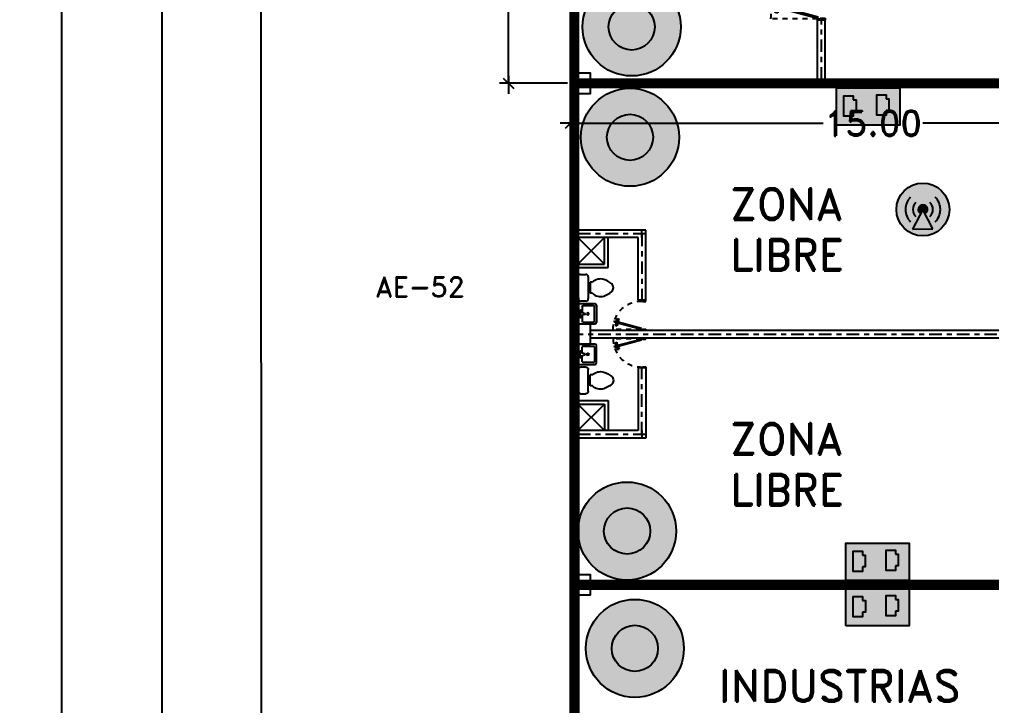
# Model space of a CAD drawing. Header units: millimetres. Extents: x 1590 to 1932, y -48 to 167.
# Drawn here: x 1619.75 to 1639.13, y 86.25 to 99.94 of the extents above; entities that cross this region are included whole.
import ezdxf

# ---------------------------------------------------------------- set-up
doc = ezdxf.new("R2010")
doc.units = ezdxf.units.MM
doc.header["$LTSCALE"] = 0.1
doc.header["$MEASUREMENT"] = 0
doc.header["$PDMODE"] = 35
doc.header["$PDSIZE"] = 0.75
doc.linetypes.add('CENTERX2', pattern=[4, 2.5, -0.5, 0.5, -0.5])
doc.linetypes.add('HIDDEN2', pattern=[0.1875, 0.125, -0.0625])
doc.layers.get('0').update_dxf_attribs({"linetype": 'CONTINUOUS'})
doc.layers.get('DEFPOINTS').update_dxf_attribs({"linetype": 'CONTINUOUS'})
for name, color, linetype in [('_KTI_CONTROL', 7, 'CONTINUOUS'), ('ACCESSP02', 7, 'CONTINUOUS'), ('C-PRKG-CARS', 1, 'CONTINUOUS'), ('CABLEADO', 172, 'CONTINUOUS'), ('CALLES', 3, 'CONTINUOUS'), ('CAMARAS', 253, 'CONTINUOUS'), ('Eth2Salidas', 5, 'CONTINUOUS'), ('HATCH', 1, 'CONTINUOUS'), ('P-FIXT', 1, 'CONTINUOUS'), ('PARED', 4, 'CONTINUOUS'), ('TERRENO', 4, 'CONTINUOUS'), ('TEXT', 3, 'CONTINUOUS')]:
    doc.layers.add(name, color=color, linetype=linetype)
doc.styles.add('ATT', font='txt')
doc.styles.add('ROMAND', font='romand.shx')
doc.dimstyles.new('URBA', dxfattribs={"dimtxt": 20, "dimasz": 0.5, "dimexe": 1.25, "dimexo": 0.63, "dimgap": 0.63, "dimtad": 0, "dimtih": 1, "dimtoh": 1, "dimzin": 1, "dimdsep": 46, "dimtxsty": 'ROMAND', "dimcen": 2.5, "dimclrd": 1, "dimclre": 1, "dimclrt": 3, "dimadec": 0, "dimazin": 0, "dimtfac": 1, "dimtmove": 0, "dimatfit": 3, "dimfxl": 1, "dimtvp": 1, "dimtolj": 1, "dimtzin": 1, "dimarcsym": 0})

# ---------------------------------------------------------------- blocks, each defined once
blk = doc.blocks.new('15PTOI01')
at = {"color": 0, "linetype": 'ByBlock'}
for p, q in [((0, -8.5), (0, 8.5)), ((2, 10.5), (6, 10.5)), ((8, 8.5), (8, -8.5)), ((9.5, 4.375), (9.5, -4.375)), ((11.25, 4.375), (9.5, 4.375)), ((11.25, -4.375), (9.5, -4.375)), ((6, -10.5), (2, -10.5))]:
    blk.add_line(p, q, dxfattribs=at)
for centre, radius, start, end in [((2, 8.5), 2, 90, 180), ((6, 8.5), 2, 0, 90), ((17.766404, -2.827313), 9.712715, 75.184599, 132.137709), ((13.6875, -12.03125), 19.717859, 49.950272, 70.559965), ((23.458333, 0), 4.229167, 313.602819, 46.397181), ((17.766404, 2.827313), 9.712715, 227.862291, 284.815401), ((13.6875, 12.03125), 19.717859, 289.440035, 310.049728), ((2, -8.5), 2, 180, 270), ((6, -8.5), 2, 270, 0)]:
    blk.add_arc(centre, radius, start, end, dxfattribs=at)
at = {"color": 0, "linetype": 'ByBlock', "style": 'ATT'}
for tag, p, flags in [('ITEM', (0, -23), 3), ('ROOM_NUMBER', (0, -32), 1)]:
    blk.add_attdef(tag, p, '', height=6, dxfattribs=dict(at, flags=flags))
blk = doc.blocks.new('ss1')
at = {"layer": '_KTI_CONTROL', "color": 1}
for points in [[(0.141, 0.122, 0), (0.141, 0.122, 0), (0.141, 0.122, 0), (0.141, 0.122, 0), (0.141, 0.122, 0)], [(0.141, 0.122, 0), (0.141, 0.122, 0), (0.141, 0.122, 0), (0.141, 0.122, 0), (0.141, 0.122, 0), (0.141, 0.122, 0), (0.141, 0.122, 0), (0.141, 0.122, 0), (0.141, 0.122, 0), (0.141, 0.122, 0), (0.141, 0.122, 0)]]:
    blk.add_polyline3d(points, dxfattribs=at)
at = {"layer": '_KTI_CONTROL'}
for points in [[(0.141, 0.122, 0), (0.141, 0.122, 0), (0.141, 0.122, 0), (0.141, 0.122, 0)], [(0.141, 0.122, 0), (0.141, 0.122, 0)]]:
    blk.add_polyline3d(points, dxfattribs=at)
at = {"layer": 'P-FIXT', "xscale": 0.0254, "yscale": 0.0254, "zscale": 0.0254}
blk.add_blockref('15PTOI01', (17.719, 12.528), dxfattribs=at)
blk = doc.blocks.new('15PLAV06')
at = {"color": 0, "linetype": 'ByBlock'}
for p, q in [((16.5, 10), (1.5, 10)), ((0, 8.5), (0, -8.5)), ((2, -1.5), (2, 1.5)), ((7, 0.5), (3, 1.5)), ((4, 1.25), (4, 7.25)), ((4.75, 8), (15.25, 8)), ((7, -0.5), (7, 0.5)), ((16, 7.25), (16, -7.25)), ((18, -8.5), (18, 8.5)), ((3, -1.5), (7, -0.5)), ((4, -7.25), (4, -1.25)), ((15.25, -8), (4.75, -8)), ((1.5, -10), (16.5, -10))]:
    blk.add_line(p, q, dxfattribs=at)
for centre in [(2.5, 2.5), (9.5, 0), (2.5, -2.5)]:
    blk.add_circle(centre, 1, dxfattribs=at)
for centre, radius, start, end in [((1.5, 8.5), 1.5, 90, 180), ((16.5, 8.5), 1.5, 0, 90), ((4.75, 7.25), 0.75, 90, 180), ((15.25, 7.25), 0.75, 0, 90), ((1.5, -8.5), 1.5, 180, 270), ((4.75, -7.25), 0.75, 180, 270), ((15.25, -7.25), 0.75, 270, 0), ((16.5, -8.5), 1.5, 270, 0)]:
    blk.add_arc(centre, radius, start, end, dxfattribs=at)
at = {"color": 0, "linetype": 'ByBlock', "style": 'ATT'}
for tag, p, flags in [('ITEM', (0, -20), 3), ('ROOM_NUMBER', (0, -29), 1)]:
    blk.add_attdef(tag, p, '', height=6, dxfattribs=dict(at, flags=flags))
blk = doc.blocks.new('P-GIRO-D')
at = {"color": 2}
for p, q in [((-0.281, 1.048), (-0.31, 1.041)), ((-0.31, 1.041), (-0.069, 0.142)), ((-0.281, 1.048), (-0.04, 0.15)), ((-0.239, 0.971), (-0.259, 0.966)), ((-0.242, 0.981), (-0.167, 1.011)), ((-0.242, 0.981), (-0.229, 0.933)), ((-0.167, 1.011), (-0.149, 0.944)), ((-0.31, 0.963), (-0.389, 0.952)), ((-0.389, 0.952), (-0.371, 0.884)), ((-0.297, 0.915), (-0.371, 0.884)), ((-0.31, 0.963), (-0.297, 0.915)), ((-0.288, 0.958), (-0.307, 0.953)), ((-0.28, 0.929), (-0.299, 0.924)), ((-0.232, 0.942), (-0.251, 0.937)), ((-0.229, 0.933), (-0.149, 0.944)), ((-1, 0.15), (-0.97, 0.15)), ((-0.96, 0), (-1, 0)), ((-0.97, 0.15), (-0.97, 0.1)), ((-0.97, 0.1), (-0.96, 0.1)), ((-0.96, 0.1), (-0.96, 0)), ((-0.04, 0.15), (-0.069, 0.142)), ((-0.04, 0.1), (-0.04, 0)), ((-0.03, 0.1), (-0.04, 0.1)), ((-0.04, 0), (0, 0)), ((-0.03, 0.15), (-0.03, 0.1)), ((0, 0.15), (-0.03, 0.15))]:
    blk.add_line(p, q, dxfattribs=at)
at = {"color": 1, "linetype": 'HIDDEN2'}
blk.add_line((-0.03, 0.15), (-0.03, 1.08), dxfattribs=at)
blk.add_arc((-0.04, 0.15), 0.93, 89.3839, 180, dxfattribs=at)
blk = doc.blocks.new('UTP1$0$DIMBLOCK')
at = {"color": 1}
blk.add_line((-7.5, 0), (10.5, 0), dxfattribs=at)
at = {"color": 4}
blk.add_line((-5.25, -5.25), (5.25, 5.25), dxfattribs=at)
blk = doc.blocks.new('*D106')
at = {"layer": 'CALLES', "color": 1, "linetype": 'Continuous', "lineweight": -2, "transparency": 16777216}
for p, q in [((1630.736, 98.599), (1630.736, 97.685)), ((1645.736, 98.599), (1645.736, 97.685)), ((1630.756, 97.865), (1635.769, 97.865)), ((1645.716, 97.865), (1637.761, 97.865))]:
    blk.add_line(p, q, dxfattribs=at)
at = {"layer": 'DEFPOINTS', "color": 0, "linetype": 'Continuous', "transparency": 16777216}
for p in [(1630.736, 98.662), (1645.736, 98.662), (1645.736, 97.865)]:
    blk.add_point(p, dxfattribs=at)
at = {"layer": 'CALLES', "color": 1, "linetype": 'Continuous', "lineweight": -2, "transparency": 16777216, "xscale": 0.02, "yscale": 0.02, "zscale": 0.02, "rotation": 180}
blk.add_blockref('UTP1$0$DIMBLOCK', (1630.736, 97.865), dxfattribs=at)
at = {"layer": 'CALLES', "color": 1, "linetype": 'Continuous', "lineweight": -2, "transparency": 16777216, "xscale": 0.02, "yscale": 0.02, "zscale": 0.02}
blk.add_blockref('UTP1$0$DIMBLOCK', (1645.736, 97.865), dxfattribs=at)
at = {"layer": 'CALLES', "color": 3, "linetype": 'Continuous', "transparency": 16777216, "insert": (1636.765, 97.865), "char_height": 0.5, "attachment_point": 5, "style": 'ROMAND'}
blk.add_mtext('\\A1;15.00', dxfattribs=at)
blk = doc.blocks.new('*D321')
at = {"color": 1, "linetype": 'Continuous', "transparency": 16777216}
for p, q in [((1630.673, 118.104), (1629.318, 118.104)), ((1629.498, 118.084), (1629.498, 110.041)), ((1629.498, 98.682), (1629.498, 109.501)), ((1630.673, 98.662), (1629.318, 98.662))]:
    blk.add_line(p, q, dxfattribs=at)
at = {"layer": 'DEFPOINTS', "color": 0, "linetype": 'Continuous', "transparency": 16777216}
for p in [(1630.736, 118.104), (1629.498, 98.662), (1630.736, 98.662)]:
    blk.add_point(p, dxfattribs=at)
at = {"color": 1, "linetype": 'Continuous', "transparency": 16777216, "xscale": 0.02, "yscale": 0.02, "zscale": 0.02}
for p, rotation in [((1629.498, 118.104), 90), ((1629.498, 98.662), 270)]:
    blk.add_blockref('UTP1$0$DIMBLOCK', p, dxfattribs=dict(at, rotation=rotation))
at = {"color": 3, "linetype": 'Continuous', "transparency": 16777216, "insert": (1629.498, 109.771), "char_height": 0.5, "attachment_point": 5, "style": 'ROMAND'}
blk.add_mtext('\\A1;19.44', dxfattribs=at)
blk = doc.blocks.new('dosSALIDAS')
at = {"layer": 'Eth2Salidas', "linetype": 'Continuous'}
h = blk.add_hatch(color=0, dxfattribs=at)
h.dxf.hatch_style = 1
h.paths.add_polyline_path([(0.3251, 0), (0, 0), (0, -0.5502), (0.3251, -0.5502)])
h.paths.add_polyline_path([(0.1197, -0.1706), (0.1197, -0.1458), (0.079, -0.1458), (0.079, -0.0653), (0.2552, -0.0653), (0.2552, -0.1458), (0.2216, -0.1458), (0.2216, -0.1706)], flags=16)
h.paths.add_polyline_path([(0.2637, -0.3509), (0.2637, -0.4314), (0.23, -0.4314), (0.23, -0.4562), (0.1282, -0.4562), (0.1282, -0.4314), (0.0874, -0.4314), (0.0874, -0.3509)], flags=16)
h = blk.add_hatch(color=256, dxfattribs=at)
h.dxf.hatch_style = 1
h.paths.add_polyline_path([(0.2216, -0.1706), (0.2216, -0.1458), (0.2552, -0.1458), (0.2552, -0.0653), (0.079, -0.0653), (0.079, -0.1458), (0.1197, -0.1458), (0.1197, -0.1706)])
h = blk.add_hatch(color=256, dxfattribs=at)
h.dxf.hatch_style = 1
h.paths.add_polyline_path([(0.23, -0.4562), (0.23, -0.4314), (0.2637, -0.4314), (0.2637, -0.3509), (0.0874, -0.3509), (0.0874, -0.4314), (0.1282, -0.4314), (0.1282, -0.4562)])
at = {"layer": 'Eth2Salidas', "color": 18, "linetype": 'Continuous', "true_color": 0x000000}
blk.add_lwpolyline([(0, 0), (0.3251, 0), (0.3251, -0.5502), (0, -0.5502)], close=True, dxfattribs=at)
for points in [[(0.1197, -0.1458), (0.079, -0.1458), (0.079, -0.0653), (0.2552, -0.0653), (0.2552, -0.1458), (0.2216, -0.1458)], [(0.2216, -0.1458), (0.2216, -0.1706), (0.1197, -0.1706), (0.1197, -0.1458)], [(0.1282, -0.4314), (0.0874, -0.4314), (0.0874, -0.3509), (0.2637, -0.3509), (0.2637, -0.4314), (0.23, -0.4314)], [(0.23, -0.4314), (0.23, -0.4562), (0.1282, -0.4562), (0.1282, -0.4314)]]:
    blk.add_lwpolyline(points, dxfattribs=at)
blk = doc.blocks.new('cams')
at = {"layer": 'CAMARAS', "linetype": 'Continuous', "true_color": 0xffffff}
h = blk.add_hatch(color=7, dxfattribs=at)
h.dxf.hatch_style = 1
h.paths.add_polyline_path([(-0.977, 0, 1), (0.977, 0, 1)])
h.paths.add_polyline_path([(0.46, 0, -1), (-0.46, 0, -1)], flags=16)
at = {"layer": 'CAMARAS', "linetype": 'Continuous', "true_color": 0x939598}
h = blk.add_hatch(color=252, dxfattribs=at)
h.dxf.hatch_style = 1
h.paths.add_polyline_path([(-0.46, 0, 1), (0.46, 0, 1)])
at = {"layer": 'CAMARAS', "color": 0, "linetype": 'Continuous'}
for radius in [0.977, 0.977, 0.977, 0.46]:
    blk.add_circle((0, 0), radius, dxfattribs=at)
blk = doc.blocks.new('PuntoAcceso02')
at = {"layer": 'ACCESSP02', "linetype": 'Continuous'}
h = blk.add_hatch(color=256, dxfattribs=at)
h.set_gradient(color1=(237, 31, 36), color2=(247, 171, 174))
h.paths.add_polyline_path([(-0.528, 0, 1), (0.528, 0, 1)])
h.paths.add_polyline_path([(0.042, -0.082), (0.2, -0.388), (-0.209, -0.39), (-0.043, -0.081, -4.049664)], flags=16)
h = blk.add_hatch(color=256, dxfattribs=at)
h.set_gradient(color1=(247, 171, 174), color2=(247, 171, 174))
h.paths.add_polyline_path([(-0.209, -0.39), (0.2, -0.388), (0, 0)])
h = blk.add_hatch(color=256, dxfattribs=at)
h.set_gradient(color1=(153, 27, 30), color2=(237, 31, 36))
h.paths.add_polyline_path([(0, 0), (0.042, -0.082, 4.049664), (-0.043, -0.081)])
at = {"layer": 'ACCESSP02', "color": 18, "linetype": 'Continuous', "true_color": 0x000000}
for p, q in [((0, 0), (-0.209, -0.39)), ((0.2, -0.388), (0, 0)), ((-0.209, -0.39), (0.2, -0.388))]:
    blk.add_line(p, q, dxfattribs=at)
blk.add_circle((0, 0), 0.528, dxfattribs=at)
for radius, start, end in [(0.349, 134.9548, 225.0265), (0.349, 314.9548, 45.0265), (0.199, 134.9548, 225.0265), (0.092, 297.3127, 241.8295), (0.199, 314.9548, 45.0265)]:
    blk.add_arc((0, 0), radius, start, end, dxfattribs=at)

msp = doc.modelspace()

# ---------------------------------------------------------------- linework, layer by layer
at = {"layer": 'C-PRKG-CARS', "color": 2}
msp.add_line((1622.5927, 78.9625), (1622.5927, 110.1623), dxfattribs=at)
at = {"layer": 'CABLEADO', "linetype": 'Continuous', "const_width": 0.2}
for points in [[(1630.81, 113.6093), (1630.82, 68.6983)], [(1630.8134, 98.6619), (1645.3358, 98.6619)], [(1630.8156, 88.6619), (1645.3358, 88.6619)]]:
    msp.add_lwpolyline(points, dxfattribs=at)
at = {"layer": 'CALLES', "linetype": 'Continuous'}
for p, q in [((1620.5927, 98.1302), (1620.5927, 157.9798)), ((1620.5927, 87.01), (1620.5927, 127.6057)), ((1620.5927, 52.886), (1620.5927, 125.5556)), ((1620.5927, 52.886), (1620.5927, 125.5556))]:
    msp.add_line(p, q, dxfattribs=at)
at = {"layer": 'CALLES', "color": 4, "linetype": 'Continuous'}
for points in [[(1630.7358, 98.4619), (1631.1358, 98.4619), (1631.1358, 98.8619), (1630.7358, 98.8619)], [(1630.7358, 93.4619), (1631.1358, 93.4619), (1631.1358, 93.8619), (1630.7358, 93.8619)], [(1630.7358, 88.4619), (1631.1358, 88.4619), (1631.1358, 88.8619), (1630.7358, 88.8619)]]:
    msp.add_lwpolyline(points, close=True, dxfattribs=at)
at = {"layer": 'CAMARAS', "color": 2, "linetype": 'Continuous', "lineweight": 0}
msp.add_line((1630.8858, 103.1043), (1630.8858, 98.8619), dxfattribs=at)
at = {"layer": 'CAMARAS', "color": 4, "linetype": 'Continuous', "lineweight": 0}
for p, q in [((1635.6608, 98.7369), (1635.6608, 99.9206)), ((1635.8108, 99.9206), (1635.8108, 98.7369)), ((1630.8858, 98.8619), (1631.1358, 98.8619)), ((1631.1358, 98.8619), (1631.1358, 98.7369))]:
    msp.add_line(p, q, dxfattribs=at)
at = {"layer": 'CAMARAS', "color": 6, "linetype": 'Continuous', "lineweight": 0}
msp.add_line((1635.6608, 99.9206), (1635.8108, 99.9206), dxfattribs=at)
at = {"layer": 'CAMARAS', "color": 3, "linetype": 'Continuous', "lineweight": 0}
for p, q in [((1631.1358, 98.7369), (1635.6608, 98.7369)), ((1635.8108, 98.7369), (1645.3358, 98.7369))]:
    msp.add_line(p, q, dxfattribs=at)
at = {"layer": 'HATCH', "color": 1, "linetype": 'Continuous'}
msp.add_line((1630.7358, 95.3495), (1630.7358, 101.8756), dxfattribs=at)
at = {"layer": 'PARED'}
for p, q in [((1635.6608, 98.7369), (1635.6608, 99.9206)), ((1635.8108, 98.7369), (1635.8108, 99.9206))]:
    msp.add_line(p, q, dxfattribs=at)
at = {"layer": 'PARED', "color": 8, "linetype": 'CENTERX2'}
for p, q in [((1635.7358, 98.7369), (1635.7358, 99.9206)), ((1630.7358, 98.6619), (1645.7358, 98.6619)), ((1632.159, 95.5869), (1632.159, 95.7369)), ((1632.234, 95.6619), (1630.7358, 95.6619)), ((1632.159, 95.6619), (1632.159, 94.3369)), ((1630.7358, 93.6619), (1645.7358, 93.6619)), ((1632.159, 91.6619), (1632.159, 92.9869)), ((1632.234, 91.6619), (1630.7358, 91.6619)), ((1632.159, 91.7369), (1632.159, 91.5869)), ((1630.7358, 88.6619), (1645.7358, 88.6619))]:
    msp.add_line(p, q, dxfattribs=at)
at = {"layer": 'PARED', "color": 3}
for p, q in [((1631.1358, 98.7369), (1645.3358, 98.7369)), ((1631.1358, 98.5869), (1645.3358, 98.5869)), ((1630.8858, 95.5869), (1630.8858, 93.8619)), ((1630.7358, 94.3869), (1630.7358, 94.9869)), ((1630.8858, 94.3869), (1630.8858, 94.9869)), ((1631.1358, 93.7369), (1645.3358, 93.7369)), ((1630.8858, 93.4619), (1630.8858, 91.7369)), ((1631.1358, 93.5869), (1645.3358, 93.5869)), ((1630.7358, 92.9369), (1630.7358, 92.3369)), ((1630.8858, 92.9369), (1630.8858, 92.3369)), ((1631.1358, 88.7369), (1645.3358, 88.7369)), ((1631.1358, 88.5869), (1645.3358, 88.5869))]:
    msp.add_line(p, q, dxfattribs=at)
at = {"layer": 'PARED', "color": 1}
for p, q in [((1630.884, 95.0569), (1631.414, 95.5869)), ((1631.414, 95.0569), (1630.884, 95.5869)), ((1630.7858, 94.3869), (1630.7858, 94.9886)), ((1630.8358, 94.3869), (1630.8358, 94.9886)), ((1630.7858, 92.9369), (1630.7858, 92.3351)), ((1630.8358, 92.9369), (1630.8358, 92.3351)), ((1631.414, 92.2669), (1630.884, 91.7369)), ((1630.884, 92.2669), (1631.414, 91.7369))]:
    msp.add_line(p, q, dxfattribs=at)
at = {"layer": 'PARED', "color": 2}
for p, q in [((1632.234, 94.3369), (1632.084, 94.3369)), ((1632.234, 92.9869), (1632.084, 92.9869))]:
    msp.add_line(p, q, dxfattribs=at)
at = {"layer": 'TERRENO', "color": 5, "linetype": 'Continuous'}
msp.add_line((1624.5927, -20.9342), (1624.5672, 128.1062), dxfattribs=at)
at = {"layer": 'TERRENO', "color": 4, "linetype": 'Continuous'}
for p, q in [((1630.7358, 74.9207), (1630.7358, 118.1061)), ((1630.8858, 94.9869), (1630.7358, 94.9869)), ((1630.8858, 94.3869), (1630.7358, 94.3869)), ((1630.8858, 92.9369), (1630.7358, 92.9369)), ((1630.8858, 92.3369), (1630.7358, 92.3369))]:
    msp.add_line(p, q, dxfattribs=at)
at = {"layer": 'TERRENO', "color": 2, "linetype": 'Continuous'}
for p, q in [((1630.8858, 98.8619), (1630.8858, 103.1043)), ((1630.8858, 93.8619), (1630.8858, 98.4619)), ((1632.234, 95.7369), (1630.8858, 95.7369)), ((1632.234, 94.3369), (1632.234, 95.7369)), ((1632.084, 95.5869), (1630.8858, 95.5869)), ((1631.414, 95.0569), (1631.414, 95.5869)), ((1631.484, 94.9869), (1631.484, 95.5869)), ((1632.084, 94.3369), (1632.084, 95.5869)), ((1630.884, 95.0569), (1631.414, 95.0569)), ((1630.884, 94.9869), (1631.484, 94.9869)), ((1630.8858, 88.8619), (1630.8858, 93.4619)), ((1632.084, 92.9869), (1632.084, 91.7369)), ((1632.234, 92.9869), (1632.234, 91.5869)), ((1630.884, 92.3369), (1631.484, 92.3369)), ((1630.884, 92.2669), (1631.414, 92.2669)), ((1631.414, 92.2669), (1631.414, 91.7369)), ((1631.484, 92.3369), (1631.484, 91.7369)), ((1632.084, 91.7369), (1630.8858, 91.7369)), ((1632.234, 91.5869), (1630.8858, 91.5869)), ((1630.8858, 83.8619), (1630.8858, 88.4619))]:
    msp.add_line(p, q, dxfattribs=at)
at = {"layer": 'TERRENO', "color": 6, "linetype": 'Continuous'}
msp.add_line((1635.8108, 99.9206), (1635.6608, 99.9206), dxfattribs=at)

# ---------------------------------------------------------------- block references
at = {"color": 1, "linetype": 'Continuous', "xscale": -1, "rotation": 180}
for p in [(1613.1666, 105.2662), (1613.1666, 95.2662)]:
    msp.add_blockref('ss1', p, dxfattribs=at)
at = {"color": 1, "linetype": 'Continuous'}
msp.add_blockref('ss1', (1613.1666, 82.0576), dxfattribs=at)
at = {"layer": 'ACCESSP02', "linetype": 'Continuous'}
msp.add_blockref('PuntoAcceso02', (1637.759, 96.146), dxfattribs=at)
at = {"layer": 'CAMARAS', "color": 0, "linetype": 'Continuous'}
for p in [(1631.9543, 99.7855), (1631.921, 97.5849), (1631.8625, 89.7345), (1632.018, 87.3945)]:
    msp.add_blockref('cams', p, dxfattribs=at)
at = {"layer": 'Eth2Salidas', "color": 0, "linetype": 'Continuous', "xscale": 2.294213201718801, "yscale": 2.294213201718801, "zscale": 2.294213201718801, "rotation": 90}
for p in [(1636.0358, 97.8254), (1636.2202, 88.7483), (1636.2205, 87.842)]:
    msp.add_blockref('dosSALIDAS', p, dxfattribs=at)
at = {"layer": 'P-FIXT', "xscale": -0.02031999999999812, "yscale": 0.02031999999999812, "zscale": 0.02032, "rotation": 180}
msp.add_blockref('15PLAV06', (1630.8858, 94.0651), dxfattribs=at)
at = {"layer": 'P-FIXT', "xscale": 0.02031999999999812, "yscale": 0.02031999999999812, "zscale": 0.02031999999999812}
msp.add_blockref('15PLAV06', (1630.8858, 93.2587), dxfattribs=at)
at = {"layer": 'PARED', "xscale": -1, "rotation": 90}
msp.add_blockref('P-GIRO-D', (1635.8108, 99.9206), dxfattribs=at)
at = {"layer": 'PARED', "yscale": 0.6, "rotation": 90}
for p, xscale in [((1632.234, 93.7369), -0.6), ((1632.234, 93.5869), 0.6)]:
    msp.add_blockref('P-GIRO-D', p, dxfattribs=dict(at, xscale=xscale))

# ---------------------------------------------------------------- texts
at = {"layer": 'TEXT', "style": 'ROMAND'}
for s, p in [('ZONA ', (1633.9164, 95.9428)), ('LIBRE', (1633.9164, 94.9283)), ('ZONA ', (1633.9164, 91.2592)), ('LIBRE', (1633.9164, 90.2447)), ('INDUSTRIAS', (1633.6882, 86.3335))]:
    msp.add_text(s, height=0.625, dxfattribs=at).set_placement(p)
at = {"layer": 'TEXT', "color": 2, "style": 'ROMAND'}
msp.add_text('AE-52', height=0.4, dxfattribs=at).set_placement((1626.8463, 94.4014))

# ---------------------------------------------------------------- dimensions: what is measured, and where the dimension line sits
at = {"color": 7, "linetype": 'Continuous'}
dim = msp.add_linear_dim(base=(1629.4984, 98.6619), p1=(1630.7358, 118.1043), p2=(1630.7358, 98.6619), angle=90, dimstyle='URBA', override={"dimtxt": 0.5, "dimasz": 0.02, "dimexe": 0.18, "dimexo": 0.0625, "dimgap": 0.02, "dimzin": 0, "dimblk1": 'UTP1$0$DIMBLOCK', "dimblk2": 'UTP1$0$DIMBLOCK', "dimsah": 1, "dimcen": 0.09, "dimtdec": 4, "dimtofl": 0, "dimtvp": 0, "dimtzin": 0}, dxfattribs=at)
dim.commit()
dim.dimension.update_dxf_attribs({"geometry": '*D321', "text_midpoint": (1629.4984, 109.7708), "dimtype": 160})
at = {"layer": 'CALLES', "color": 6, "linetype": 'Continuous'}
dim = msp.add_linear_dim(base=(1645.7358, 97.8654), p1=(1630.7358, 98.6619), p2=(1645.7358, 98.6619), dimstyle='URBA', override={"dimtxt": 0.5, "dimasz": 0.02, "dimexe": 0.18, "dimexo": 0.0625, "dimgap": 0.02, "dimzin": 0, "dimblk1": 'UTP1$0$DIMBLOCK', "dimblk2": 'UTP1$0$DIMBLOCK', "dimsah": 1, "dimcen": 0.09, "dimtdec": 4, "dimtofl": 0, "dimtvp": 0, "dimtzin": 0}, dxfattribs=at)
dim.commit()
dim.dimension.update_dxf_attribs({"geometry": '*D106', "text_midpoint": (1636.7648, 97.8654), "dimtype": 160})

doc.saveas('drawing.dxf')
